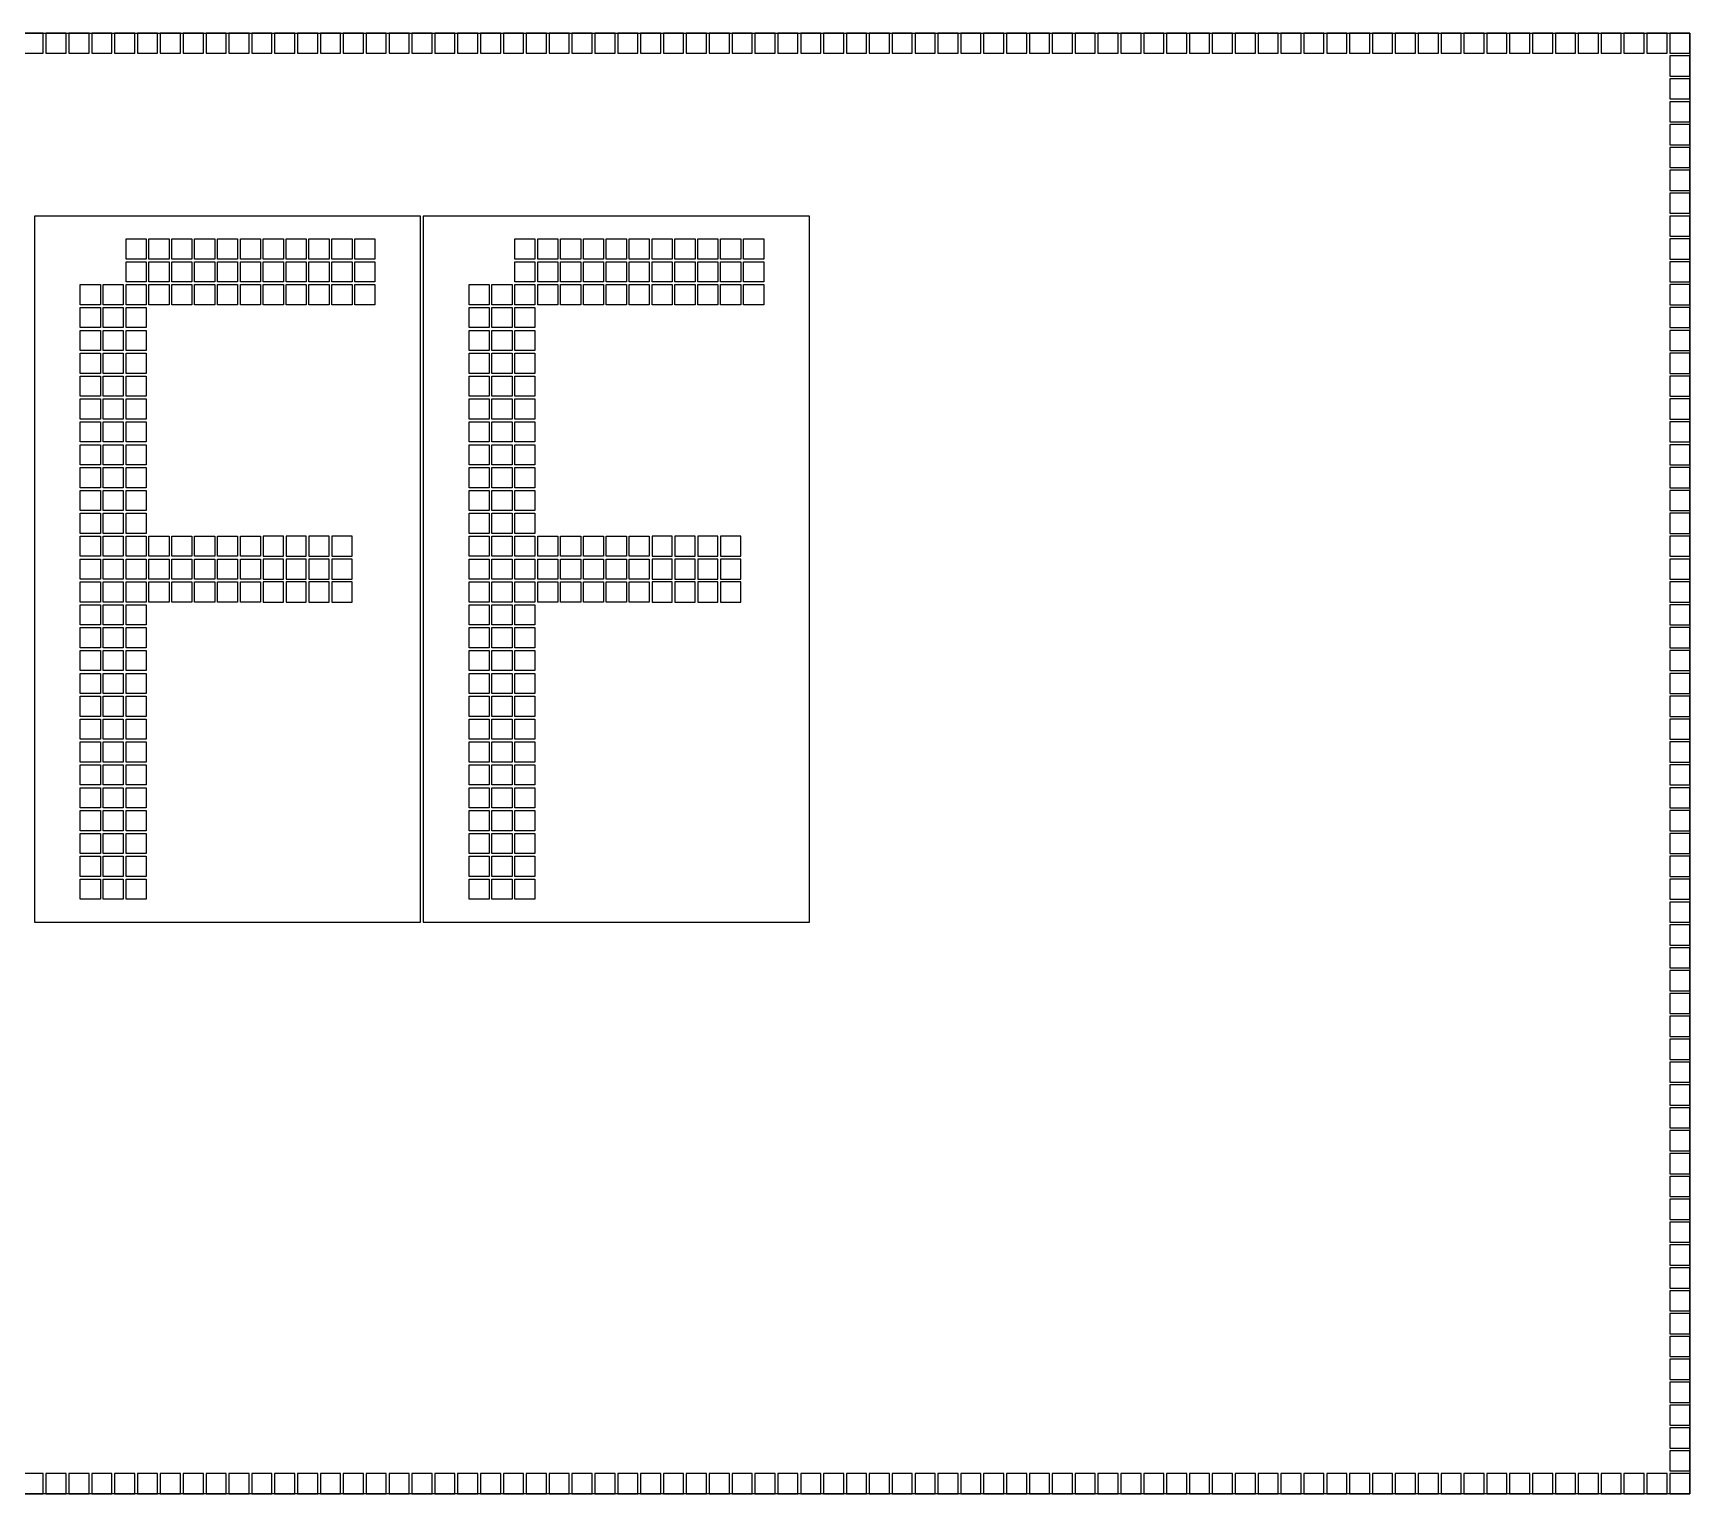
# Model space of a CAD drawing. Header units: inches. Extents: x 125 to 991, y -92 to 487.
# Drawn here: x 864.79 to 877.11, y 464.01 to 474.87 of the extents above; entities that cross this region are included whole.
import ezdxf

# ---------------------------------------------------------------- set-up
doc = ezdxf.new("R2010")
doc.units = ezdxf.units.IN

msp = doc.modelspace()

# ---------------------------------------------------------------- linework, layer by layer
msp.add_lwpolyline([(855.368, 474.869), (877.108, 474.869), (877.108, 464.009), (855.368, 464.009)], close=True)
at = {"color": 2}
for points in [[(864.718, 474.719), (864.868, 474.719), (864.868, 474.869), (864.718, 474.869)], [(864.888, 474.719), (865.038, 474.719), (865.038, 474.869), (864.888, 474.869)], [(865.058, 474.719), (865.208, 474.719), (865.208, 474.869), (865.058, 474.869)], [(865.228, 474.719), (865.378, 474.719), (865.378, 474.869), (865.228, 474.869)], [(865.398, 474.719), (865.548, 474.719), (865.548, 474.869), (865.398, 474.869)], [(865.568, 474.719), (865.718, 474.719), (865.718, 474.869), (865.568, 474.869)], [(865.738, 474.719), (865.888, 474.719), (865.888, 474.869), (865.738, 474.869)], [(865.908, 474.719), (866.058, 474.719), (866.058, 474.869), (865.908, 474.869)], [(866.078, 474.719), (866.228, 474.719), (866.228, 474.869), (866.078, 474.869)], [(866.248, 474.719), (866.398, 474.719), (866.398, 474.869), (866.248, 474.869)], [(866.418, 474.719), (866.568, 474.719), (866.568, 474.869), (866.418, 474.869)], [(866.588, 474.719), (866.738, 474.719), (866.738, 474.869), (866.588, 474.869)], [(866.758, 474.719), (866.908, 474.719), (866.908, 474.869), (866.758, 474.869)], [(866.928, 474.719), (867.078, 474.719), (867.078, 474.869), (866.928, 474.869)], [(867.098, 474.719), (867.248, 474.719), (867.248, 474.869), (867.098, 474.869)], [(867.268, 474.719), (867.418, 474.719), (867.418, 474.869), (867.268, 474.869)], [(867.438, 474.719), (867.588, 474.719), (867.588, 474.869), (867.438, 474.869)], [(867.608, 474.719), (867.758, 474.719), (867.758, 474.869), (867.608, 474.869)], [(867.778, 474.719), (867.928, 474.719), (867.928, 474.869), (867.778, 474.869)], [(867.948, 474.719), (868.098, 474.719), (868.098, 474.869), (867.948, 474.869)], [(868.118, 474.719), (868.268, 474.719), (868.268, 474.869), (868.118, 474.869)], [(868.288, 474.719), (868.438, 474.719), (868.438, 474.869), (868.288, 474.869)], [(868.458, 474.719), (868.608, 474.719), (868.608, 474.869), (868.458, 474.869)], [(868.628, 474.719), (868.778, 474.719), (868.778, 474.869), (868.628, 474.869)], [(868.798, 474.719), (868.948, 474.719), (868.948, 474.869), (868.798, 474.869)], [(868.968, 474.719), (869.118, 474.719), (869.118, 474.869), (868.968, 474.869)], [(869.138, 474.719), (869.288, 474.719), (869.288, 474.869), (869.138, 474.869)], [(869.308, 474.719), (869.458, 474.719), (869.458, 474.869), (869.308, 474.869)], [(869.478, 474.719), (869.628, 474.719), (869.628, 474.869), (869.478, 474.869)], [(869.648, 474.719), (869.798, 474.719), (869.798, 474.869), (869.648, 474.869)], [(869.818, 474.719), (869.968, 474.719), (869.968, 474.869), (869.818, 474.869)], [(869.988, 474.719), (870.138, 474.719), (870.138, 474.869), (869.988, 474.869)], [(870.158, 474.719), (870.308, 474.719), (870.308, 474.869), (870.158, 474.869)], [(870.328, 474.719), (870.478, 474.719), (870.478, 474.869), (870.328, 474.869)], [(870.498, 474.719), (870.648, 474.719), (870.648, 474.869), (870.498, 474.869)], [(870.668, 474.719), (870.818, 474.719), (870.818, 474.869), (870.668, 474.869)], [(870.838, 474.719), (870.988, 474.719), (870.988, 474.869), (870.838, 474.869)], [(871.008, 474.719), (871.158, 474.719), (871.158, 474.869), (871.008, 474.869)], [(871.178, 474.719), (871.328, 474.719), (871.328, 474.869), (871.178, 474.869)], [(871.348, 474.719), (871.498, 474.719), (871.498, 474.869), (871.348, 474.869)], [(871.518, 474.719), (871.668, 474.719), (871.668, 474.869), (871.518, 474.869)], [(871.688, 474.719), (871.838, 474.719), (871.838, 474.869), (871.688, 474.869)], [(871.858, 474.719), (872.008, 474.719), (872.008, 474.869), (871.858, 474.869)], [(872.028, 474.719), (872.178, 474.719), (872.178, 474.869), (872.028, 474.869)], [(872.198, 474.719), (872.348, 474.719), (872.348, 474.869), (872.198, 474.869)], [(872.368, 474.719), (872.518, 474.719), (872.518, 474.869), (872.368, 474.869)], [(872.538, 474.719), (872.688, 474.719), (872.688, 474.869), (872.538, 474.869)], [(872.708, 474.719), (872.858, 474.719), (872.858, 474.869), (872.708, 474.869)], [(872.878, 474.719), (873.028, 474.719), (873.028, 474.869), (872.878, 474.869)], [(873.048, 474.719), (873.198, 474.719), (873.198, 474.869), (873.048, 474.869)], [(873.218, 474.719), (873.368, 474.719), (873.368, 474.869), (873.218, 474.869)], [(873.388, 474.719), (873.538, 474.719), (873.538, 474.869), (873.388, 474.869)], [(873.558, 474.719), (873.708, 474.719), (873.708, 474.869), (873.558, 474.869)], [(873.728, 474.719), (873.878, 474.719), (873.878, 474.869), (873.728, 474.869)], [(873.898, 474.719), (874.048, 474.719), (874.048, 474.869), (873.898, 474.869)], [(874.068, 474.719), (874.218, 474.719), (874.218, 474.869), (874.068, 474.869)], [(874.238, 474.719), (874.388, 474.719), (874.388, 474.869), (874.238, 474.869)], [(874.408, 474.719), (874.558, 474.719), (874.558, 474.869), (874.408, 474.869)], [(874.578, 474.719), (874.728, 474.719), (874.728, 474.869), (874.578, 474.869)], [(874.748, 474.719), (874.898, 474.719), (874.898, 474.869), (874.748, 474.869)], [(874.918, 474.719), (875.068, 474.719), (875.068, 474.869), (874.918, 474.869)], [(875.088, 474.719), (875.238, 474.719), (875.238, 474.869), (875.088, 474.869)], [(875.258, 474.719), (875.408, 474.719), (875.408, 474.869), (875.258, 474.869)], [(875.428, 474.719), (875.578, 474.719), (875.578, 474.869), (875.428, 474.869)], [(875.598, 474.719), (875.748, 474.719), (875.748, 474.869), (875.598, 474.869)], [(875.768, 474.719), (875.918, 474.719), (875.918, 474.869), (875.768, 474.869)], [(875.938, 474.719), (876.088, 474.719), (876.088, 474.869), (875.938, 474.869)], [(876.108, 474.719), (876.258, 474.719), (876.258, 474.869), (876.108, 474.869)], [(876.278, 474.719), (876.428, 474.719), (876.428, 474.869), (876.278, 474.869)], [(876.448, 474.719), (876.598, 474.719), (876.598, 474.869), (876.448, 474.869)], [(876.618, 474.719), (876.768, 474.719), (876.768, 474.869), (876.618, 474.869)], [(876.788, 474.719), (876.938, 474.719), (876.938, 474.869), (876.788, 474.869)], [(876.958, 474.719), (877.108, 474.719), (877.108, 474.869), (876.958, 474.869)], [(876.958, 474.549), (877.108, 474.549), (877.108, 474.699), (876.958, 474.699)], [(876.958, 474.379), (877.108, 474.379), (877.108, 474.529), (876.958, 474.529)], [(876.958, 474.209), (877.108, 474.209), (877.108, 474.359), (876.958, 474.359)], [(876.958, 474.039), (877.108, 474.039), (877.108, 474.189), (876.958, 474.189)], [(876.958, 473.869), (877.108, 473.869), (877.108, 474.019), (876.958, 474.019)], [(876.958, 473.699), (877.108, 473.699), (877.108, 473.849), (876.958, 473.849)], [(876.958, 473.529), (877.108, 473.529), (877.108, 473.679), (876.958, 473.679)], [(876.958, 473.359), (877.108, 473.359), (877.108, 473.509), (876.958, 473.509)], [(865.633, 473.189), (865.483, 473.189), (865.483, 473.339), (865.633, 473.339)], [(865.803, 473.189), (865.653, 473.189), (865.653, 473.339), (865.803, 473.339)], [(865.973, 473.189), (865.823, 473.189), (865.823, 473.339), (865.973, 473.339)], [(866.143, 473.189), (865.993, 473.189), (865.993, 473.339), (866.143, 473.339)], [(866.313, 473.189), (866.163, 473.189), (866.163, 473.339), (866.313, 473.339)], [(866.483, 473.189), (866.333, 473.189), (866.333, 473.339), (866.483, 473.339)], [(866.653, 473.189), (866.503, 473.189), (866.503, 473.339), (866.653, 473.339)], [(866.823, 473.189), (866.673, 473.189), (866.673, 473.339), (866.823, 473.339)], [(866.993, 473.189), (866.843, 473.189), (866.843, 473.339), (866.993, 473.339)], [(867.163, 473.189), (867.013, 473.189), (867.013, 473.339), (867.163, 473.339)], [(867.333, 473.189), (867.183, 473.189), (867.183, 473.339), (867.333, 473.339)], [(868.523, 473.189), (868.373, 473.189), (868.373, 473.339), (868.523, 473.339)], [(868.693, 473.189), (868.543, 473.189), (868.543, 473.339), (868.693, 473.339)], [(868.863, 473.189), (868.713, 473.189), (868.713, 473.339), (868.863, 473.339)], [(869.033, 473.189), (868.883, 473.189), (868.883, 473.339), (869.033, 473.339)], [(869.203, 473.189), (869.053, 473.189), (869.053, 473.339), (869.203, 473.339)], [(869.373, 473.189), (869.223, 473.189), (869.223, 473.339), (869.373, 473.339)], [(869.543, 473.189), (869.393, 473.189), (869.393, 473.339), (869.543, 473.339)], [(869.713, 473.189), (869.563, 473.189), (869.563, 473.339), (869.713, 473.339)], [(869.883, 473.189), (869.733, 473.189), (869.733, 473.339), (869.883, 473.339)], [(870.053, 473.189), (869.903, 473.189), (869.903, 473.339), (870.053, 473.339)], [(870.223, 473.189), (870.073, 473.189), (870.073, 473.339), (870.223, 473.339)], [(876.958, 473.189), (877.108, 473.189), (877.108, 473.339), (876.958, 473.339)], [(865.633, 473.019), (865.483, 473.019), (865.483, 473.169), (865.633, 473.169)], [(865.803, 473.019), (865.653, 473.019), (865.653, 473.169), (865.803, 473.169)], [(865.973, 473.019), (865.823, 473.019), (865.823, 473.169), (865.973, 473.169)], [(866.143, 473.019), (865.993, 473.019), (865.993, 473.169), (866.143, 473.169)], [(866.313, 473.019), (866.163, 473.019), (866.163, 473.169), (866.313, 473.169)], [(866.483, 473.019), (866.333, 473.019), (866.333, 473.169), (866.483, 473.169)], [(866.653, 473.019), (866.503, 473.019), (866.503, 473.169), (866.653, 473.169)], [(866.823, 473.019), (866.673, 473.019), (866.673, 473.169), (866.823, 473.169)], [(866.993, 473.019), (866.843, 473.019), (866.843, 473.169), (866.993, 473.169)], [(867.163, 473.019), (867.013, 473.019), (867.013, 473.169), (867.163, 473.169)], [(867.333, 473.019), (867.183, 473.019), (867.183, 473.169), (867.333, 473.169)], [(868.523, 473.019), (868.373, 473.019), (868.373, 473.169), (868.523, 473.169)], [(868.693, 473.019), (868.543, 473.019), (868.543, 473.169), (868.693, 473.169)], [(868.863, 473.019), (868.713, 473.019), (868.713, 473.169), (868.863, 473.169)], [(869.033, 473.019), (868.883, 473.019), (868.883, 473.169), (869.033, 473.169)], [(869.203, 473.019), (869.053, 473.019), (869.053, 473.169), (869.203, 473.169)], [(869.373, 473.019), (869.223, 473.019), (869.223, 473.169), (869.373, 473.169)], [(869.543, 473.019), (869.393, 473.019), (869.393, 473.169), (869.543, 473.169)], [(869.713, 473.019), (869.563, 473.019), (869.563, 473.169), (869.713, 473.169)], [(869.883, 473.019), (869.733, 473.019), (869.733, 473.169), (869.883, 473.169)], [(870.053, 473.019), (869.903, 473.019), (869.903, 473.169), (870.053, 473.169)], [(870.223, 473.019), (870.073, 473.019), (870.073, 473.169), (870.223, 473.169)], [(876.958, 473.019), (877.108, 473.019), (877.108, 473.169), (876.958, 473.169)], [(865.293, 472.849), (865.143, 472.849), (865.143, 472.999), (865.293, 472.999)], [(865.463, 472.849), (865.313, 472.849), (865.313, 472.999), (865.463, 472.999)], [(865.633, 472.849), (865.483, 472.849), (865.483, 472.999), (865.633, 472.999)], [(865.803, 472.849), (865.653, 472.849), (865.653, 472.999), (865.803, 472.999)], [(865.973, 472.849), (865.823, 472.849), (865.823, 472.999), (865.973, 472.999)], [(866.143, 472.849), (865.993, 472.849), (865.993, 472.999), (866.143, 472.999)], [(866.313, 472.849), (866.163, 472.849), (866.163, 472.999), (866.313, 472.999)], [(866.483, 472.849), (866.333, 472.849), (866.333, 472.999), (866.483, 472.999)], [(866.653, 472.849), (866.503, 472.849), (866.503, 472.999), (866.653, 472.999)], [(866.823, 472.849), (866.673, 472.849), (866.673, 472.999), (866.823, 472.999)], [(866.993, 472.849), (866.843, 472.849), (866.843, 472.999), (866.993, 472.999)], [(867.163, 472.849), (867.013, 472.849), (867.013, 472.999), (867.163, 472.999)], [(867.333, 472.849), (867.183, 472.849), (867.183, 472.999), (867.333, 472.999)], [(868.183, 472.849), (868.033, 472.849), (868.033, 472.999), (868.183, 472.999)], [(868.353, 472.849), (868.203, 472.849), (868.203, 472.999), (868.353, 472.999)], [(868.523, 472.849), (868.373, 472.849), (868.373, 472.999), (868.523, 472.999)], [(868.693, 472.849), (868.543, 472.849), (868.543, 472.999), (868.693, 472.999)], [(868.863, 472.849), (868.713, 472.849), (868.713, 472.999), (868.863, 472.999)], [(869.033, 472.849), (868.883, 472.849), (868.883, 472.999), (869.033, 472.999)], [(869.203, 472.849), (869.053, 472.849), (869.053, 472.999), (869.203, 472.999)], [(869.373, 472.849), (869.223, 472.849), (869.223, 472.999), (869.373, 472.999)], [(869.543, 472.849), (869.393, 472.849), (869.393, 472.999), (869.543, 472.999)], [(869.713, 472.849), (869.563, 472.849), (869.563, 472.999), (869.713, 472.999)], [(869.883, 472.849), (869.733, 472.849), (869.733, 472.999), (869.883, 472.999)], [(870.053, 472.849), (869.903, 472.849), (869.903, 472.999), (870.053, 472.999)], [(870.223, 472.849), (870.073, 472.849), (870.073, 472.999), (870.223, 472.999)], [(876.958, 472.849), (877.108, 472.849), (877.108, 472.999), (876.958, 472.999)], [(865.293, 472.679), (865.143, 472.679), (865.143, 472.829), (865.293, 472.829)], [(865.463, 472.679), (865.313, 472.679), (865.313, 472.829), (865.463, 472.829)], [(865.633, 472.679), (865.483, 472.679), (865.483, 472.829), (865.633, 472.829)], [(868.183, 472.679), (868.033, 472.679), (868.033, 472.829), (868.183, 472.829)], [(868.353, 472.679), (868.203, 472.679), (868.203, 472.829), (868.353, 472.829)], [(868.523, 472.679), (868.373, 472.679), (868.373, 472.829), (868.523, 472.829)], [(876.958, 472.679), (877.108, 472.679), (877.108, 472.829), (876.958, 472.829)], [(865.293, 472.509), (865.143, 472.509), (865.143, 472.659), (865.293, 472.659)], [(865.463, 472.509), (865.313, 472.509), (865.313, 472.659), (865.463, 472.659)], [(865.633, 472.509), (865.483, 472.509), (865.483, 472.659), (865.633, 472.659)], [(868.183, 472.509), (868.033, 472.509), (868.033, 472.659), (868.183, 472.659)], [(868.353, 472.509), (868.203, 472.509), (868.203, 472.659), (868.353, 472.659)], [(868.523, 472.509), (868.373, 472.509), (868.373, 472.659), (868.523, 472.659)], [(876.958, 472.509), (877.108, 472.509), (877.108, 472.659), (876.958, 472.659)], [(865.293, 472.339), (865.143, 472.339), (865.143, 472.489), (865.293, 472.489)], [(865.463, 472.339), (865.313, 472.339), (865.313, 472.489), (865.463, 472.489)], [(865.633, 472.339), (865.483, 472.339), (865.483, 472.489), (865.633, 472.489)], [(868.183, 472.339), (868.033, 472.339), (868.033, 472.489), (868.183, 472.489)], [(868.353, 472.339), (868.203, 472.339), (868.203, 472.489), (868.353, 472.489)], [(868.523, 472.339), (868.373, 472.339), (868.373, 472.489), (868.523, 472.489)], [(876.958, 472.339), (877.108, 472.339), (877.108, 472.489), (876.958, 472.489)], [(865.293, 472.169), (865.143, 472.169), (865.143, 472.319), (865.293, 472.319)], [(865.463, 472.169), (865.313, 472.169), (865.313, 472.319), (865.463, 472.319)], [(865.633, 472.169), (865.483, 472.169), (865.483, 472.319), (865.633, 472.319)], [(868.183, 472.169), (868.033, 472.169), (868.033, 472.319), (868.183, 472.319)], [(868.353, 472.169), (868.203, 472.169), (868.203, 472.319), (868.353, 472.319)], [(868.523, 472.169), (868.373, 472.169), (868.373, 472.319), (868.523, 472.319)], [(876.958, 472.169), (877.108, 472.169), (877.108, 472.319), (876.958, 472.319)], [(865.293, 471.999), (865.143, 471.999), (865.143, 472.149), (865.293, 472.149)], [(865.463, 471.999), (865.313, 471.999), (865.313, 472.149), (865.463, 472.149)], [(865.633, 471.999), (865.483, 471.999), (865.483, 472.149), (865.633, 472.149)], [(868.183, 471.999), (868.033, 471.999), (868.033, 472.149), (868.183, 472.149)], [(868.353, 471.999), (868.203, 471.999), (868.203, 472.149), (868.353, 472.149)], [(868.523, 471.999), (868.373, 471.999), (868.373, 472.149), (868.523, 472.149)], [(876.958, 471.999), (877.108, 471.999), (877.108, 472.149), (876.958, 472.149)], [(865.293, 471.829), (865.143, 471.829), (865.143, 471.979), (865.293, 471.979)], [(865.463, 471.829), (865.313, 471.829), (865.313, 471.979), (865.463, 471.979)], [(865.633, 471.829), (865.483, 471.829), (865.483, 471.979), (865.633, 471.979)], [(868.183, 471.829), (868.033, 471.829), (868.033, 471.979), (868.183, 471.979)], [(868.353, 471.829), (868.203, 471.829), (868.203, 471.979), (868.353, 471.979)], [(868.523, 471.829), (868.373, 471.829), (868.373, 471.979), (868.523, 471.979)], [(876.958, 471.829), (877.108, 471.829), (877.108, 471.979), (876.958, 471.979)], [(865.293, 471.659), (865.143, 471.659), (865.143, 471.809), (865.293, 471.809)], [(865.463, 471.659), (865.313, 471.659), (865.313, 471.809), (865.463, 471.809)], [(865.633, 471.659), (865.483, 471.659), (865.483, 471.809), (865.633, 471.809)], [(868.183, 471.659), (868.033, 471.659), (868.033, 471.809), (868.183, 471.809)], [(868.353, 471.659), (868.203, 471.659), (868.203, 471.809), (868.353, 471.809)], [(868.523, 471.659), (868.373, 471.659), (868.373, 471.809), (868.523, 471.809)], [(876.958, 471.659), (877.108, 471.659), (877.108, 471.809), (876.958, 471.809)], [(865.293, 471.489), (865.143, 471.489), (865.143, 471.639), (865.293, 471.639)], [(865.463, 471.489), (865.313, 471.489), (865.313, 471.639), (865.463, 471.639)], [(865.633, 471.489), (865.483, 471.489), (865.483, 471.639), (865.633, 471.639)], [(868.183, 471.489), (868.033, 471.489), (868.033, 471.639), (868.183, 471.639)], [(868.353, 471.489), (868.203, 471.489), (868.203, 471.639), (868.353, 471.639)], [(868.523, 471.489), (868.373, 471.489), (868.373, 471.639), (868.523, 471.639)], [(876.958, 471.489), (877.108, 471.489), (877.108, 471.639), (876.958, 471.639)], [(865.293, 471.319), (865.143, 471.319), (865.143, 471.469), (865.293, 471.469)], [(865.463, 471.319), (865.313, 471.319), (865.313, 471.469), (865.463, 471.469)], [(865.633, 471.319), (865.483, 471.319), (865.483, 471.469), (865.633, 471.469)], [(868.183, 471.319), (868.033, 471.319), (868.033, 471.469), (868.183, 471.469)], [(868.353, 471.319), (868.203, 471.319), (868.203, 471.469), (868.353, 471.469)], [(868.523, 471.319), (868.373, 471.319), (868.373, 471.469), (868.523, 471.469)], [(876.958, 471.319), (877.108, 471.319), (877.108, 471.469), (876.958, 471.469)], [(865.293, 471.149), (865.143, 471.149), (865.143, 471.299), (865.293, 471.299)], [(865.463, 471.149), (865.313, 471.149), (865.313, 471.299), (865.463, 471.299)], [(865.633, 471.149), (865.483, 471.149), (865.483, 471.299), (865.633, 471.299)], [(868.183, 471.149), (868.033, 471.149), (868.033, 471.299), (868.183, 471.299)], [(868.353, 471.149), (868.203, 471.149), (868.203, 471.299), (868.353, 471.299)], [(868.523, 471.149), (868.373, 471.149), (868.373, 471.299), (868.523, 471.299)], [(876.958, 471.149), (877.108, 471.149), (877.108, 471.299), (876.958, 471.299)], [(865.293, 470.979), (865.143, 470.979), (865.143, 471.129), (865.293, 471.129)], [(865.463, 470.979), (865.313, 470.979), (865.313, 471.129), (865.463, 471.129)], [(865.633, 470.979), (865.483, 470.979), (865.483, 471.129), (865.633, 471.129)], [(865.803, 470.979), (865.653, 470.979), (865.653, 471.129), (865.803, 471.129)], [(865.973, 470.979), (865.823, 470.979), (865.823, 471.129), (865.973, 471.129)], [(866.143, 470.979), (865.993, 470.979), (865.993, 471.129), (866.143, 471.129)], [(866.313, 470.979), (866.163, 470.979), (866.163, 471.129), (866.313, 471.129)], [(866.483, 470.979), (866.333, 470.979), (866.333, 471.129), (866.483, 471.129)], [(866.503, 470.979), (866.653, 470.979), (866.653, 471.129), (866.503, 471.129)], [(866.673, 470.979), (866.823, 470.979), (866.823, 471.129), (866.673, 471.129)], [(866.843, 470.979), (866.993, 470.979), (866.993, 471.129), (866.843, 471.129)], [(867.013, 470.979), (867.163, 470.979), (867.163, 471.129), (867.013, 471.129)], [(868.183, 470.979), (868.033, 470.979), (868.033, 471.129), (868.183, 471.129)], [(868.353, 470.979), (868.203, 470.979), (868.203, 471.129), (868.353, 471.129)], [(868.523, 470.979), (868.373, 470.979), (868.373, 471.129), (868.523, 471.129)], [(868.693, 470.979), (868.543, 470.979), (868.543, 471.129), (868.693, 471.129)], [(868.863, 470.979), (868.713, 470.979), (868.713, 471.129), (868.863, 471.129)], [(869.033, 470.979), (868.883, 470.979), (868.883, 471.129), (869.033, 471.129)], [(869.203, 470.979), (869.053, 470.979), (869.053, 471.129), (869.203, 471.129)], [(869.373, 470.979), (869.223, 470.979), (869.223, 471.129), (869.373, 471.129)], [(869.393, 470.979), (869.543, 470.979), (869.543, 471.129), (869.393, 471.129)], [(869.563, 470.979), (869.713, 470.979), (869.713, 471.129), (869.563, 471.129)], [(869.733, 470.979), (869.883, 470.979), (869.883, 471.129), (869.733, 471.129)], [(869.903, 470.979), (870.053, 470.979), (870.053, 471.129), (869.903, 471.129)], [(876.958, 470.979), (877.108, 470.979), (877.108, 471.129), (876.958, 471.129)], [(865.293, 470.809), (865.143, 470.809), (865.143, 470.959), (865.293, 470.959)], [(865.463, 470.809), (865.313, 470.809), (865.313, 470.959), (865.463, 470.959)], [(865.633, 470.809), (865.483, 470.809), (865.483, 470.959), (865.633, 470.959)], [(865.803, 470.809), (865.653, 470.809), (865.653, 470.959), (865.803, 470.959)], [(865.973, 470.809), (865.823, 470.809), (865.823, 470.959), (865.973, 470.959)], [(866.143, 470.809), (865.993, 470.809), (865.993, 470.959), (866.143, 470.959)], [(866.313, 470.809), (866.163, 470.809), (866.163, 470.959), (866.313, 470.959)], [(866.483, 470.809), (866.333, 470.809), (866.333, 470.959), (866.483, 470.959)], [(866.503, 470.809), (866.653, 470.809), (866.653, 470.959), (866.503, 470.959)], [(866.673, 470.809), (866.823, 470.809), (866.823, 470.959), (866.673, 470.959)], [(866.843, 470.809), (866.993, 470.809), (866.993, 470.959), (866.843, 470.959)], [(867.013, 470.809), (867.163, 470.809), (867.163, 470.959), (867.013, 470.959)], [(868.183, 470.809), (868.033, 470.809), (868.033, 470.959), (868.183, 470.959)], [(868.353, 470.809), (868.203, 470.809), (868.203, 470.959), (868.353, 470.959)], [(868.523, 470.809), (868.373, 470.809), (868.373, 470.959), (868.523, 470.959)], [(868.693, 470.809), (868.543, 470.809), (868.543, 470.959), (868.693, 470.959)], [(868.863, 470.809), (868.713, 470.809), (868.713, 470.959), (868.863, 470.959)], [(869.033, 470.809), (868.883, 470.809), (868.883, 470.959), (869.033, 470.959)], [(869.203, 470.809), (869.053, 470.809), (869.053, 470.959), (869.203, 470.959)], [(869.373, 470.809), (869.223, 470.809), (869.223, 470.959), (869.373, 470.959)], [(869.393, 470.809), (869.543, 470.809), (869.543, 470.959), (869.393, 470.959)], [(869.563, 470.809), (869.713, 470.809), (869.713, 470.959), (869.563, 470.959)], [(869.733, 470.809), (869.883, 470.809), (869.883, 470.959), (869.733, 470.959)], [(869.903, 470.809), (870.053, 470.809), (870.053, 470.959), (869.903, 470.959)], [(876.958, 470.809), (877.108, 470.809), (877.108, 470.959), (876.958, 470.959)], [(865.293, 470.639), (865.143, 470.639), (865.143, 470.789), (865.293, 470.789)], [(865.463, 470.639), (865.313, 470.639), (865.313, 470.789), (865.463, 470.789)], [(865.633, 470.639), (865.483, 470.639), (865.483, 470.789), (865.633, 470.789)], [(865.803, 470.639), (865.653, 470.639), (865.653, 470.789), (865.803, 470.789)], [(865.973, 470.639), (865.823, 470.639), (865.823, 470.789), (865.973, 470.789)], [(866.143, 470.639), (865.993, 470.639), (865.993, 470.789), (866.143, 470.789)], [(866.313, 470.639), (866.163, 470.639), (866.163, 470.789), (866.313, 470.789)], [(866.483, 470.639), (866.333, 470.639), (866.333, 470.789), (866.483, 470.789)], [(866.503, 470.639), (866.653, 470.639), (866.653, 470.789), (866.503, 470.789)], [(866.673, 470.639), (866.823, 470.639), (866.823, 470.789), (866.673, 470.789)], [(866.843, 470.639), (866.993, 470.639), (866.993, 470.789), (866.843, 470.789)], [(867.013, 470.639), (867.163, 470.639), (867.163, 470.789), (867.013, 470.789)], [(868.183, 470.639), (868.033, 470.639), (868.033, 470.789), (868.183, 470.789)], [(868.353, 470.639), (868.203, 470.639), (868.203, 470.789), (868.353, 470.789)], [(868.523, 470.639), (868.373, 470.639), (868.373, 470.789), (868.523, 470.789)], [(868.693, 470.639), (868.543, 470.639), (868.543, 470.789), (868.693, 470.789)], [(868.863, 470.639), (868.713, 470.639), (868.713, 470.789), (868.863, 470.789)], [(869.033, 470.639), (868.883, 470.639), (868.883, 470.789), (869.033, 470.789)], [(869.203, 470.639), (869.053, 470.639), (869.053, 470.789), (869.203, 470.789)], [(869.373, 470.639), (869.223, 470.639), (869.223, 470.789), (869.373, 470.789)], [(869.393, 470.639), (869.543, 470.639), (869.543, 470.789), (869.393, 470.789)], [(869.563, 470.639), (869.713, 470.639), (869.713, 470.789), (869.563, 470.789)], [(869.733, 470.639), (869.883, 470.639), (869.883, 470.789), (869.733, 470.789)], [(869.903, 470.639), (870.053, 470.639), (870.053, 470.789), (869.903, 470.789)], [(876.958, 470.639), (877.108, 470.639), (877.108, 470.789), (876.958, 470.789)], [(865.293, 470.469), (865.143, 470.469), (865.143, 470.619), (865.293, 470.619)], [(865.463, 470.469), (865.313, 470.469), (865.313, 470.619), (865.463, 470.619)], [(865.633, 470.469), (865.483, 470.469), (865.483, 470.619), (865.633, 470.619)], [(868.183, 470.469), (868.033, 470.469), (868.033, 470.619), (868.183, 470.619)], [(868.353, 470.469), (868.203, 470.469), (868.203, 470.619), (868.353, 470.619)], [(868.523, 470.469), (868.373, 470.469), (868.373, 470.619), (868.523, 470.619)], [(876.958, 470.469), (877.108, 470.469), (877.108, 470.619), (876.958, 470.619)], [(865.293, 470.299), (865.143, 470.299), (865.143, 470.449), (865.293, 470.449)], [(865.463, 470.299), (865.313, 470.299), (865.313, 470.449), (865.463, 470.449)], [(865.633, 470.299), (865.483, 470.299), (865.483, 470.449), (865.633, 470.449)], [(868.183, 470.299), (868.033, 470.299), (868.033, 470.449), (868.183, 470.449)], [(868.353, 470.299), (868.203, 470.299), (868.203, 470.449), (868.353, 470.449)], [(868.523, 470.299), (868.373, 470.299), (868.373, 470.449), (868.523, 470.449)], [(876.958, 470.299), (877.108, 470.299), (877.108, 470.449), (876.958, 470.449)], [(865.293, 470.129), (865.143, 470.129), (865.143, 470.279), (865.293, 470.279)], [(865.463, 470.129), (865.313, 470.129), (865.313, 470.279), (865.463, 470.279)], [(865.633, 470.129), (865.483, 470.129), (865.483, 470.279), (865.633, 470.279)], [(868.183, 470.129), (868.033, 470.129), (868.033, 470.279), (868.183, 470.279)], [(868.353, 470.129), (868.203, 470.129), (868.203, 470.279), (868.353, 470.279)], [(868.523, 470.129), (868.373, 470.129), (868.373, 470.279), (868.523, 470.279)], [(876.958, 470.129), (877.108, 470.129), (877.108, 470.279), (876.958, 470.279)], [(865.293, 469.959), (865.143, 469.959), (865.143, 470.109), (865.293, 470.109)], [(865.463, 469.959), (865.313, 469.959), (865.313, 470.109), (865.463, 470.109)], [(865.633, 469.959), (865.483, 469.959), (865.483, 470.109), (865.633, 470.109)], [(868.183, 469.959), (868.033, 469.959), (868.033, 470.109), (868.183, 470.109)], [(868.353, 469.959), (868.203, 469.959), (868.203, 470.109), (868.353, 470.109)], [(868.523, 469.959), (868.373, 469.959), (868.373, 470.109), (868.523, 470.109)], [(876.958, 469.959), (877.108, 469.959), (877.108, 470.109), (876.958, 470.109)], [(865.293, 469.789), (865.143, 469.789), (865.143, 469.939), (865.293, 469.939)], [(865.463, 469.789), (865.313, 469.789), (865.313, 469.939), (865.463, 469.939)], [(865.633, 469.789), (865.483, 469.789), (865.483, 469.939), (865.633, 469.939)], [(868.183, 469.789), (868.033, 469.789), (868.033, 469.939), (868.183, 469.939)], [(868.353, 469.789), (868.203, 469.789), (868.203, 469.939), (868.353, 469.939)], [(868.523, 469.789), (868.373, 469.789), (868.373, 469.939), (868.523, 469.939)], [(876.958, 469.789), (877.108, 469.789), (877.108, 469.939), (876.958, 469.939)], [(865.293, 469.619), (865.143, 469.619), (865.143, 469.769), (865.293, 469.769)], [(865.463, 469.619), (865.313, 469.619), (865.313, 469.769), (865.463, 469.769)], [(865.633, 469.619), (865.483, 469.619), (865.483, 469.769), (865.633, 469.769)], [(868.183, 469.619), (868.033, 469.619), (868.033, 469.769), (868.183, 469.769)], [(868.353, 469.619), (868.203, 469.619), (868.203, 469.769), (868.353, 469.769)], [(868.523, 469.619), (868.373, 469.619), (868.373, 469.769), (868.523, 469.769)], [(876.958, 469.619), (877.108, 469.619), (877.108, 469.769), (876.958, 469.769)], [(865.293, 469.449), (865.143, 469.449), (865.143, 469.599), (865.293, 469.599)], [(865.463, 469.449), (865.313, 469.449), (865.313, 469.599), (865.463, 469.599)], [(865.633, 469.449), (865.483, 469.449), (865.483, 469.599), (865.633, 469.599)], [(868.183, 469.449), (868.033, 469.449), (868.033, 469.599), (868.183, 469.599)], [(868.353, 469.449), (868.203, 469.449), (868.203, 469.599), (868.353, 469.599)], [(868.523, 469.449), (868.373, 469.449), (868.373, 469.599), (868.523, 469.599)], [(876.958, 469.449), (877.108, 469.449), (877.108, 469.599), (876.958, 469.599)], [(865.293, 469.279), (865.143, 469.279), (865.143, 469.429), (865.293, 469.429)], [(865.463, 469.279), (865.313, 469.279), (865.313, 469.429), (865.463, 469.429)], [(865.633, 469.279), (865.483, 469.279), (865.483, 469.429), (865.633, 469.429)], [(868.183, 469.279), (868.033, 469.279), (868.033, 469.429), (868.183, 469.429)], [(868.353, 469.279), (868.203, 469.279), (868.203, 469.429), (868.353, 469.429)], [(868.523, 469.279), (868.373, 469.279), (868.373, 469.429), (868.523, 469.429)], [(876.958, 469.279), (877.108, 469.279), (877.108, 469.429), (876.958, 469.429)], [(865.293, 469.109), (865.143, 469.109), (865.143, 469.259), (865.293, 469.259)], [(865.463, 469.109), (865.313, 469.109), (865.313, 469.259), (865.463, 469.259)], [(865.633, 469.109), (865.483, 469.109), (865.483, 469.259), (865.633, 469.259)], [(868.183, 469.109), (868.033, 469.109), (868.033, 469.259), (868.183, 469.259)], [(868.353, 469.109), (868.203, 469.109), (868.203, 469.259), (868.353, 469.259)], [(868.523, 469.109), (868.373, 469.109), (868.373, 469.259), (868.523, 469.259)], [(876.958, 469.109), (877.108, 469.109), (877.108, 469.259), (876.958, 469.259)], [(865.293, 468.939), (865.143, 468.939), (865.143, 469.089), (865.293, 469.089)], [(865.463, 468.939), (865.313, 468.939), (865.313, 469.089), (865.463, 469.089)], [(865.633, 468.939), (865.483, 468.939), (865.483, 469.089), (865.633, 469.089)], [(868.183, 468.939), (868.033, 468.939), (868.033, 469.089), (868.183, 469.089)], [(868.353, 468.939), (868.203, 468.939), (868.203, 469.089), (868.353, 469.089)], [(868.523, 468.939), (868.373, 468.939), (868.373, 469.089), (868.523, 469.089)], [(876.958, 468.939), (877.108, 468.939), (877.108, 469.089), (876.958, 469.089)], [(865.293, 468.769), (865.143, 468.769), (865.143, 468.919), (865.293, 468.919)], [(865.463, 468.769), (865.313, 468.769), (865.313, 468.919), (865.463, 468.919)], [(865.633, 468.769), (865.483, 468.769), (865.483, 468.919), (865.633, 468.919)], [(868.183, 468.769), (868.033, 468.769), (868.033, 468.919), (868.183, 468.919)], [(868.353, 468.769), (868.203, 468.769), (868.203, 468.919), (868.353, 468.919)], [(868.523, 468.769), (868.373, 468.769), (868.373, 468.919), (868.523, 468.919)], [(876.958, 468.769), (877.108, 468.769), (877.108, 468.919), (876.958, 468.919)], [(865.293, 468.599), (865.143, 468.599), (865.143, 468.749), (865.293, 468.749)], [(865.463, 468.599), (865.313, 468.599), (865.313, 468.749), (865.463, 468.749)], [(865.633, 468.599), (865.483, 468.599), (865.483, 468.749), (865.633, 468.749)], [(868.183, 468.599), (868.033, 468.599), (868.033, 468.749), (868.183, 468.749)], [(868.353, 468.599), (868.203, 468.599), (868.203, 468.749), (868.353, 468.749)], [(868.523, 468.599), (868.373, 468.599), (868.373, 468.749), (868.523, 468.749)], [(876.958, 468.599), (877.108, 468.599), (877.108, 468.749), (876.958, 468.749)], [(865.293, 468.429), (865.143, 468.429), (865.143, 468.579), (865.293, 468.579)], [(865.463, 468.429), (865.313, 468.429), (865.313, 468.579), (865.463, 468.579)], [(865.633, 468.429), (865.483, 468.429), (865.483, 468.579), (865.633, 468.579)], [(868.183, 468.429), (868.033, 468.429), (868.033, 468.579), (868.183, 468.579)], [(868.353, 468.429), (868.203, 468.429), (868.203, 468.579), (868.353, 468.579)], [(868.523, 468.429), (868.373, 468.429), (868.373, 468.579), (868.523, 468.579)], [(876.958, 468.429), (877.108, 468.429), (877.108, 468.579), (876.958, 468.579)], [(876.958, 468.259), (877.108, 468.259), (877.108, 468.409), (876.958, 468.409)], [(876.958, 468.089), (877.108, 468.089), (877.108, 468.239), (876.958, 468.239)], [(876.958, 467.919), (877.108, 467.919), (877.108, 468.069), (876.958, 468.069)], [(876.958, 467.749), (877.108, 467.749), (877.108, 467.899), (876.958, 467.899)], [(876.958, 467.579), (877.108, 467.579), (877.108, 467.729), (876.958, 467.729)], [(876.958, 467.409), (877.108, 467.409), (877.108, 467.559), (876.958, 467.559)], [(876.958, 467.239), (877.108, 467.239), (877.108, 467.389), (876.958, 467.389)], [(876.958, 467.069), (877.108, 467.069), (877.108, 467.219), (876.958, 467.219)], [(876.958, 466.899), (877.108, 466.899), (877.108, 467.049), (876.958, 467.049)], [(876.958, 466.729), (877.108, 466.729), (877.108, 466.879), (876.958, 466.879)], [(876.958, 466.559), (877.108, 466.559), (877.108, 466.709), (876.958, 466.709)], [(876.958, 466.389), (877.108, 466.389), (877.108, 466.539), (876.958, 466.539)], [(876.958, 466.219), (877.108, 466.219), (877.108, 466.369), (876.958, 466.369)], [(876.958, 466.049), (877.108, 466.049), (877.108, 466.199), (876.958, 466.199)], [(876.958, 465.879), (877.108, 465.879), (877.108, 466.029), (876.958, 466.029)], [(876.958, 465.709), (877.108, 465.709), (877.108, 465.859), (876.958, 465.859)], [(876.958, 465.539), (877.108, 465.539), (877.108, 465.689), (876.958, 465.689)], [(876.958, 465.369), (877.108, 465.369), (877.108, 465.519), (876.958, 465.519)], [(876.958, 465.199), (877.108, 465.199), (877.108, 465.349), (876.958, 465.349)], [(876.958, 465.029), (877.108, 465.029), (877.108, 465.179), (876.958, 465.179)], [(876.958, 464.859), (877.108, 464.859), (877.108, 465.009), (876.958, 465.009)], [(876.958, 464.689), (877.108, 464.689), (877.108, 464.839), (876.958, 464.839)], [(876.958, 464.519), (877.108, 464.519), (877.108, 464.669), (876.958, 464.669)], [(876.958, 464.349), (877.108, 464.349), (877.108, 464.499), (876.958, 464.499)], [(876.958, 464.179), (877.108, 464.179), (877.108, 464.329), (876.958, 464.329)], [(864.718, 464.009), (864.868, 464.009), (864.868, 464.159), (864.718, 464.159)], [(864.888, 464.009), (865.038, 464.009), (865.038, 464.159), (864.888, 464.159)], [(865.058, 464.009), (865.208, 464.009), (865.208, 464.159), (865.058, 464.159)], [(865.228, 464.009), (865.378, 464.009), (865.378, 464.159), (865.228, 464.159)], [(865.398, 464.009), (865.548, 464.009), (865.548, 464.159), (865.398, 464.159)], [(865.568, 464.009), (865.718, 464.009), (865.718, 464.159), (865.568, 464.159)], [(865.738, 464.009), (865.888, 464.009), (865.888, 464.159), (865.738, 464.159)], [(865.908, 464.009), (866.058, 464.009), (866.058, 464.159), (865.908, 464.159)], [(866.078, 464.009), (866.228, 464.009), (866.228, 464.159), (866.078, 464.159)], [(866.248, 464.009), (866.398, 464.009), (866.398, 464.159), (866.248, 464.159)], [(866.418, 464.009), (866.568, 464.009), (866.568, 464.159), (866.418, 464.159)], [(866.588, 464.009), (866.738, 464.009), (866.738, 464.159), (866.588, 464.159)], [(866.758, 464.009), (866.908, 464.009), (866.908, 464.159), (866.758, 464.159)], [(866.928, 464.009), (867.078, 464.009), (867.078, 464.159), (866.928, 464.159)], [(867.098, 464.009), (867.248, 464.009), (867.248, 464.159), (867.098, 464.159)], [(867.268, 464.009), (867.418, 464.009), (867.418, 464.159), (867.268, 464.159)], [(867.438, 464.009), (867.588, 464.009), (867.588, 464.159), (867.438, 464.159)], [(867.608, 464.009), (867.758, 464.009), (867.758, 464.159), (867.608, 464.159)], [(867.778, 464.009), (867.928, 464.009), (867.928, 464.159), (867.778, 464.159)], [(867.948, 464.009), (868.098, 464.009), (868.098, 464.159), (867.948, 464.159)], [(868.118, 464.009), (868.268, 464.009), (868.268, 464.159), (868.118, 464.159)], [(868.288, 464.009), (868.438, 464.009), (868.438, 464.159), (868.288, 464.159)], [(868.458, 464.009), (868.608, 464.009), (868.608, 464.159), (868.458, 464.159)], [(868.628, 464.009), (868.778, 464.009), (868.778, 464.159), (868.628, 464.159)], [(868.798, 464.009), (868.948, 464.009), (868.948, 464.159), (868.798, 464.159)], [(868.968, 464.009), (869.118, 464.009), (869.118, 464.159), (868.968, 464.159)], [(869.138, 464.009), (869.288, 464.009), (869.288, 464.159), (869.138, 464.159)], [(869.308, 464.009), (869.458, 464.009), (869.458, 464.159), (869.308, 464.159)], [(869.478, 464.009), (869.628, 464.009), (869.628, 464.159), (869.478, 464.159)], [(869.648, 464.009), (869.798, 464.009), (869.798, 464.159), (869.648, 464.159)], [(869.818, 464.009), (869.968, 464.009), (869.968, 464.159), (869.818, 464.159)], [(869.988, 464.009), (870.138, 464.009), (870.138, 464.159), (869.988, 464.159)], [(870.158, 464.009), (870.308, 464.009), (870.308, 464.159), (870.158, 464.159)], [(870.328, 464.009), (870.478, 464.009), (870.478, 464.159), (870.328, 464.159)], [(870.498, 464.009), (870.648, 464.009), (870.648, 464.159), (870.498, 464.159)], [(870.668, 464.009), (870.818, 464.009), (870.818, 464.159), (870.668, 464.159)], [(870.838, 464.009), (870.988, 464.009), (870.988, 464.159), (870.838, 464.159)], [(871.008, 464.009), (871.158, 464.009), (871.158, 464.159), (871.008, 464.159)], [(871.178, 464.009), (871.328, 464.009), (871.328, 464.159), (871.178, 464.159)], [(871.348, 464.009), (871.498, 464.009), (871.498, 464.159), (871.348, 464.159)], [(871.518, 464.009), (871.668, 464.009), (871.668, 464.159), (871.518, 464.159)], [(871.688, 464.009), (871.838, 464.009), (871.838, 464.159), (871.688, 464.159)], [(871.858, 464.009), (872.008, 464.009), (872.008, 464.159), (871.858, 464.159)], [(872.028, 464.009), (872.178, 464.009), (872.178, 464.159), (872.028, 464.159)], [(872.198, 464.009), (872.348, 464.009), (872.348, 464.159), (872.198, 464.159)], [(872.368, 464.009), (872.518, 464.009), (872.518, 464.159), (872.368, 464.159)], [(872.538, 464.009), (872.688, 464.009), (872.688, 464.159), (872.538, 464.159)], [(872.708, 464.009), (872.858, 464.009), (872.858, 464.159), (872.708, 464.159)], [(872.878, 464.009), (873.028, 464.009), (873.028, 464.159), (872.878, 464.159)], [(873.048, 464.009), (873.198, 464.009), (873.198, 464.159), (873.048, 464.159)], [(873.218, 464.009), (873.368, 464.009), (873.368, 464.159), (873.218, 464.159)], [(873.388, 464.009), (873.538, 464.009), (873.538, 464.159), (873.388, 464.159)], [(873.558, 464.009), (873.708, 464.009), (873.708, 464.159), (873.558, 464.159)], [(873.728, 464.009), (873.878, 464.009), (873.878, 464.159), (873.728, 464.159)], [(873.898, 464.009), (874.048, 464.009), (874.048, 464.159), (873.898, 464.159)], [(874.068, 464.009), (874.218, 464.009), (874.218, 464.159), (874.068, 464.159)], [(874.238, 464.009), (874.388, 464.009), (874.388, 464.159), (874.238, 464.159)], [(874.408, 464.009), (874.558, 464.009), (874.558, 464.159), (874.408, 464.159)], [(874.578, 464.009), (874.728, 464.009), (874.728, 464.159), (874.578, 464.159)], [(874.748, 464.009), (874.898, 464.009), (874.898, 464.159), (874.748, 464.159)], [(874.918, 464.009), (875.068, 464.009), (875.068, 464.159), (874.918, 464.159)], [(875.088, 464.009), (875.238, 464.009), (875.238, 464.159), (875.088, 464.159)], [(875.258, 464.009), (875.408, 464.009), (875.408, 464.159), (875.258, 464.159)], [(875.428, 464.009), (875.578, 464.009), (875.578, 464.159), (875.428, 464.159)], [(875.598, 464.009), (875.748, 464.009), (875.748, 464.159), (875.598, 464.159)], [(875.768, 464.009), (875.918, 464.009), (875.918, 464.159), (875.768, 464.159)], [(875.938, 464.009), (876.088, 464.009), (876.088, 464.159), (875.938, 464.159)], [(876.108, 464.009), (876.258, 464.009), (876.258, 464.159), (876.108, 464.159)], [(876.278, 464.009), (876.428, 464.009), (876.428, 464.159), (876.278, 464.159)], [(876.448, 464.009), (876.598, 464.009), (876.598, 464.159), (876.448, 464.159)], [(876.618, 464.009), (876.768, 464.009), (876.768, 464.159), (876.618, 464.159)], [(876.788, 464.009), (876.938, 464.009), (876.938, 464.159), (876.788, 464.159)], [(876.958, 464.009), (877.108, 464.009), (877.108, 464.159), (876.958, 464.159)]]:
    msp.add_lwpolyline(points, close=True, dxfattribs=at)
at = {"color": 250}
for points in [[(864.803, 468.259), (867.673, 468.259), (867.673, 473.509), (864.803, 473.509)], [(864.803, 468.259), (867.673, 468.259), (867.673, 473.509), (864.803, 473.509)], [(864.803, 468.259), (867.673, 468.259), (867.673, 473.509), (864.803, 473.509)], [(864.803, 468.259), (867.673, 468.259), (867.673, 473.509), (864.803, 473.509)], [(864.803, 468.259), (867.673, 468.259), (867.673, 473.509), (864.803, 473.509)], [(867.693, 468.259), (870.563, 468.259), (870.563, 473.509), (867.693, 473.509)], [(867.693, 468.259), (870.563, 468.259), (870.563, 473.509), (867.693, 473.509)]]:
    msp.add_lwpolyline(points, close=True, dxfattribs=at)

doc.saveas('drawing.dxf')
